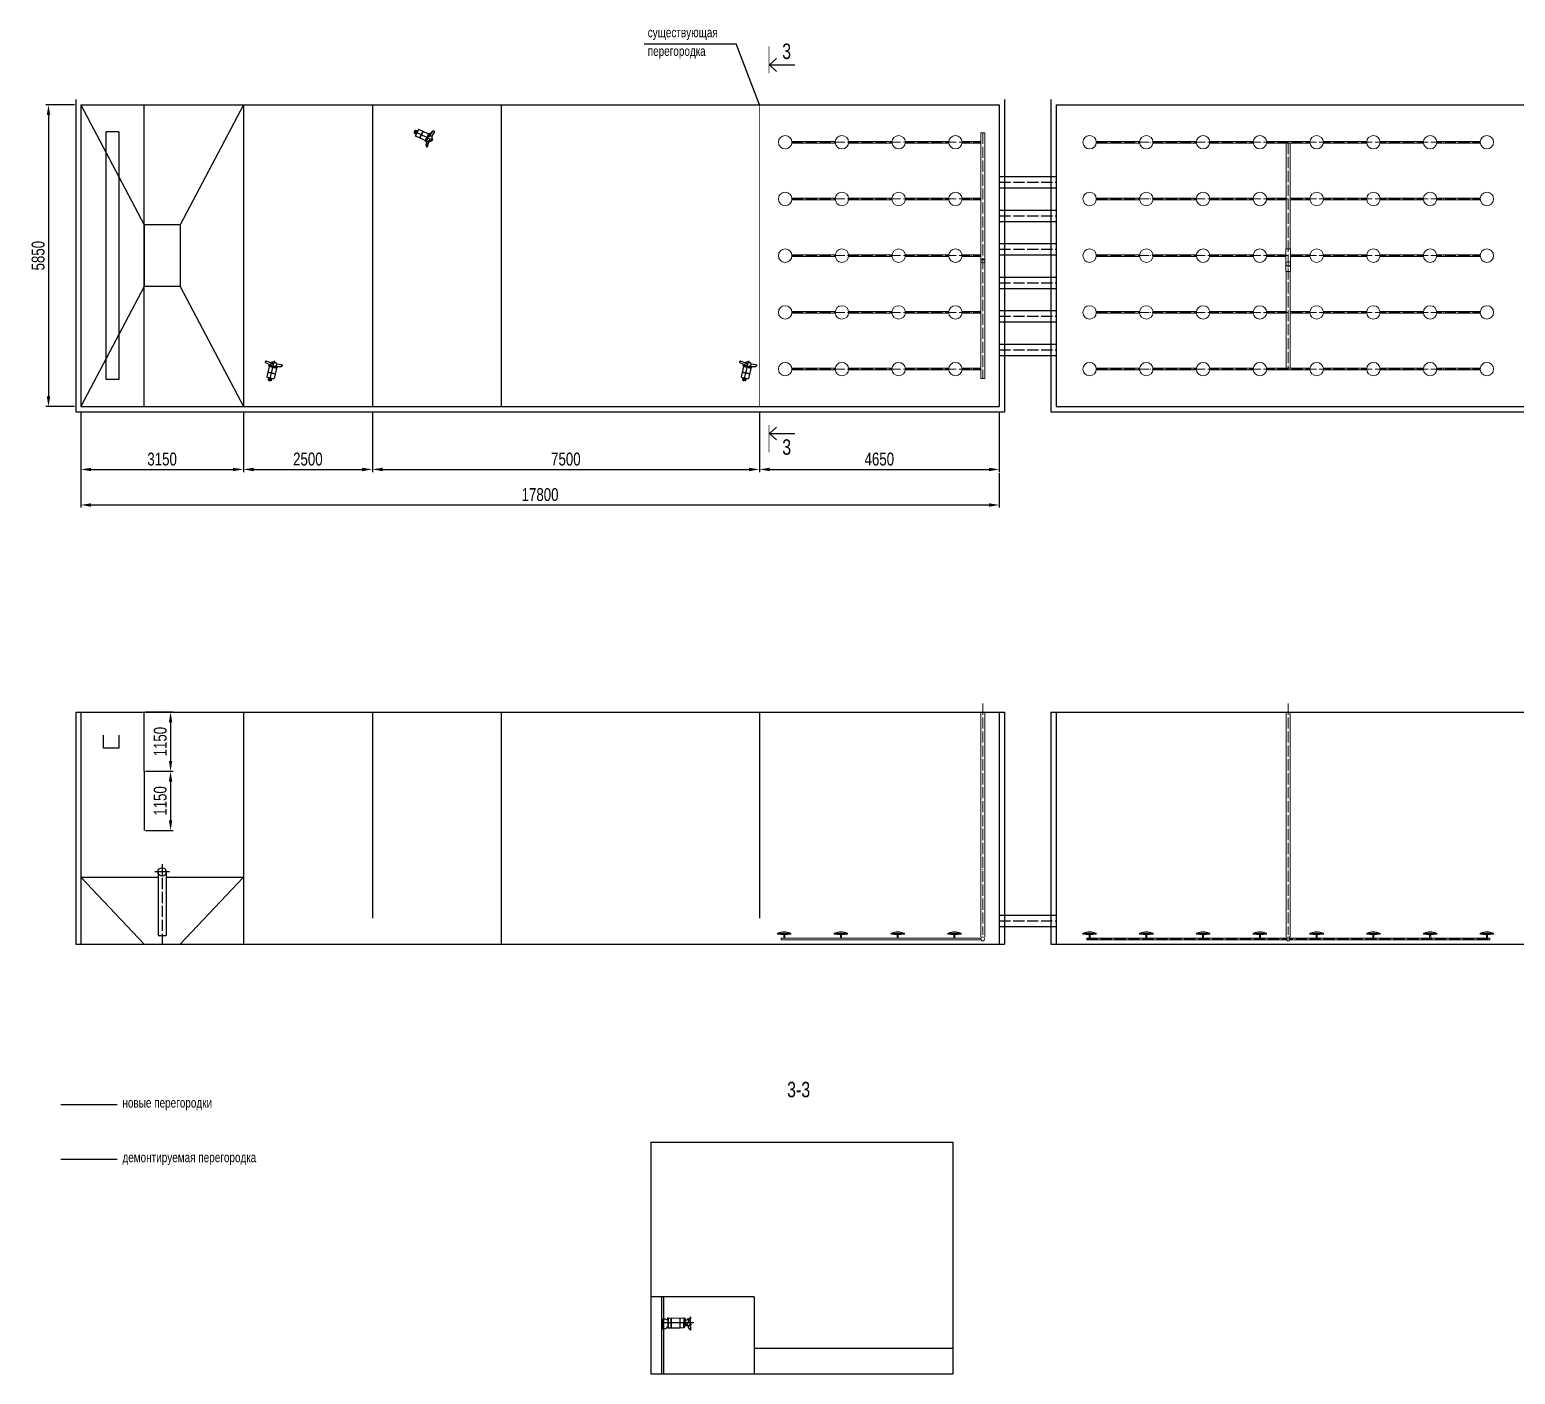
# Model space of a CAD drawing. Extents: x 151310 to 250336, y -70311 to -4848.
# Drawn here: x 151310 to 180101, y -70311 to -44239 of the extents above; entities that cross this region are included whole.
import ezdxf

# ---------------------------------------------------------------- set-up
doc = ezdxf.new("R2010")
doc.units = 0
doc.header["$LTSCALE"] = 300
doc.header["$MEASUREMENT"] = 0
doc.linetypes.add('ACAD_ISO04W100', pattern=[30, 24, -3, 0, -3])
for name, color, linetype in [('1', 7, 'CONTINUOUS'), ('Pipes', 1, 'CONTINUOUS'), ('POMPA', 92, 'CONTINUOUS'), ('Трубы', 1, 'CONTINUOUS')]:
    doc.layers.add(name, color=color, linetype=linetype)
doc.layers.add('А-Размеры', color=4, linetype='CONTINUOUS', lineweight=20)
doc.layers.add('воздух', color=140, linetype='CONTINUOUS', lineweight=15)
doc.styles.add('MONARCH', font='monarch', dxfattribs={"width": 0.77})
doc.styles.add('MONARCH0', font='monarch0.shx', dxfattribs={"width": 0.77})
doc.dimstyles.get("Standard").update_dxf_attribs({"dimtxt": 3, "dimasz": 3, "dimexe": 2.5, "dimexo": 2.5, "dimgap": 1.5, "dimtad": 0, "dimtih": 1, "dimtoh": 1, "dimdec": 0, "dimzin": 0, "dimdsep": 46, "dimtxsty": 'MONARCH0', "dimcen": -3, "dimdle": 1.25, "dimadec": 0, "dimazin": 0, "dimtfac": 0.75, "dimtdec": 0, "dimtofl": 0, "dimtmove": 2, "dimatfit": 3, "dimfxl": 1, "dimtvp": 1.5, "dimtolj": 1, "dimtzin": 0, "dimarcsym": 0})

# ---------------------------------------------------------------- blocks, each defined once
blk = doc.blocks.new('*D157')
at = {"layer": 'А-Размеры', "lineweight": -2, "ltscale": 0.4, "transparency": 16777216}
for p, q in [((152301, -51671), (152301, -52816)), ((155451, -51671), (155451, -52816))]:
    blk.add_line(p, q, dxfattribs=at)
at = {"layer": 'А-Размеры', "color": 0, "lineweight": -2, "ltscale": 0.4, "transparency": 16777216}
blk.add_line((152501, -52766), (155251, -52766), dxfattribs=at)
at = {"layer": 'А-Размеры', "color": 0, "ltscale": 0.4, "transparency": 16777216}
for points in [[(152501, -52733), (152501, -52800), (152301, -52766)], [(155251, -52733), (155251, -52800), (155451, -52766)]]:
    blk.add_solid(points, dxfattribs=at)
at = {"layer": 'А-Размеры', "ltscale": 0.4, "transparency": 16777216, "insert": (153876, -52566), "char_height": 250, "attachment_point": 5, "style": 'MONARCH0'}
blk.add_mtext('\\A1;3150', dxfattribs=at)
blk = doc.blocks.new('*D158')
at = {"layer": 'А-Размеры', "lineweight": -2, "ltscale": 0.4, "transparency": 16777216}
for p, q in [((155451, -51671), (155451, -52816)), ((157951, -51671), (157951, -52816))]:
    blk.add_line(p, q, dxfattribs=at)
at = {"layer": 'А-Размеры', "color": 0, "lineweight": -2, "ltscale": 0.4, "transparency": 16777216}
blk.add_line((155651, -52766), (157751, -52766), dxfattribs=at)
at = {"layer": 'А-Размеры', "color": 0, "ltscale": 0.4, "transparency": 16777216}
for points in [[(155651, -52733), (155651, -52800), (155451, -52766)], [(157751, -52733), (157751, -52800), (157951, -52766)]]:
    blk.add_solid(points, dxfattribs=at)
at = {"layer": 'А-Размеры', "ltscale": 0.4, "transparency": 16777216, "insert": (156701, -52566), "char_height": 250, "attachment_point": 5, "style": 'MONARCH0'}
blk.add_mtext('\\A1;2500', dxfattribs=at)
blk = doc.blocks.new('*D159')
at = {"layer": 'А-Размеры', "lineweight": -2, "ltscale": 0.4, "transparency": 16777216}
for p, q in [((157951, -51671), (157951, -52816)), ((165451, -51671), (165451, -52816))]:
    blk.add_line(p, q, dxfattribs=at)
at = {"layer": 'А-Размеры', "color": 0, "lineweight": -2, "ltscale": 0.4, "transparency": 16777216}
blk.add_line((158151, -52766), (165251, -52766), dxfattribs=at)
at = {"layer": 'А-Размеры', "color": 0, "ltscale": 0.4, "transparency": 16777216}
for points in [[(158151, -52733), (158151, -52800), (157951, -52766)], [(165251, -52733), (165251, -52800), (165451, -52766)]]:
    blk.add_solid(points, dxfattribs=at)
at = {"layer": 'А-Размеры', "ltscale": 0.4, "transparency": 16777216, "insert": (161701, -52566), "char_height": 250, "attachment_point": 5, "style": 'MONARCH0'}
blk.add_mtext('\\A1;7500', dxfattribs=at)
blk = doc.blocks.new('*D160')
at = {"layer": 'А-Размеры', "lineweight": -2, "ltscale": 0.4, "transparency": 16777216}
for p, q in [((165451, -51671), (165451, -52816)), ((170101, -51671), (170101, -52816))]:
    blk.add_line(p, q, dxfattribs=at)
at = {"layer": 'А-Размеры', "color": 0, "lineweight": -2, "ltscale": 0.4, "transparency": 16777216}
blk.add_line((165651, -52766), (169901, -52766), dxfattribs=at)
at = {"layer": 'А-Размеры', "color": 0, "ltscale": 0.4, "transparency": 16777216}
for points in [[(165651, -52733), (165651, -52800), (165451, -52766)], [(169901, -52733), (169901, -52800), (170101, -52766)]]:
    blk.add_solid(points, dxfattribs=at)
at = {"layer": 'А-Размеры', "ltscale": 0.4, "transparency": 16777216, "insert": (167776, -52566), "char_height": 250, "attachment_point": 5, "style": 'MONARCH0'}
blk.add_mtext('\\A1;4650', dxfattribs=at)
blk = doc.blocks.new('_мешалка')
at = {"layer": '1', "color": 124}
for p, q in [((10, 107), (-200, -1028)), ((101, -19), (-101, 19)), ((-639, -804), (-637, -789)), ((-367, -735), (-569, -728)), ((-367, -745), (-568, -738)), ((-146, -736), (-382, -692)), ((-365, -674), (81, -756)), ((-351, -651), (-355, -653)), ((-351, -651), (79, -730)), ((77, -730), (-351, -651)), ((82, -700), (-345, -621)), ((-336, -623), (-232, -60)), ((133, -391), (-279, -315)), ((137, -371), (-276, -295)), ((-214, -49), (-25, -84)), ((-146, -736), (91, -780)), ((-142, -715), (81, -756)), ((-92, -34), (-99, -70)), ((-68, -763), (-72, -772)), ((-72, -772), (248, -889)), ((-68, -763), (252, -879)), ((-28, -83), (168, -119)), ((55, -61), (48, -97)), ((76, -699), (180, -136)), ((76, -729), (80, -733)), ((84, -703), (79, -730)), ((84, -703), (79, -730)), ((84, -703), (82, -700)), ((-609, -835), (-620, -842)), ((-594, -832), (-210, -867)), ((-280, -938), (-94, -972)), ((-210, -867), (-209, -859)), ((-173, -986), (-210, -979)), ((238, -986), (-1, -915)), ((252, -994), (260, -1005)), ((291, -976), (294, -961))]:
    blk.add_line(p, q, dxfattribs=at)
at = {"layer": '1', "color": 124, "linetype": 'Continuous'}
for p, q in [((-353, -648), (-348, -623)), ((-353, -648), (-348, -623)), ((-351, -651), (-353, -648)), ((-351, -651), (-353, -648)), ((-345, -621), (-348, -623)), ((-99, -70), (-99, -70))]:
    blk.add_line(p, q, dxfattribs=at)
at = {"layer": '1', "color": 124}
blk.add_lwpolyline([(-74, 64), (-92, -34, 0.414214), (-72, -63), (26, -81, 0.414214), (55, -61), (73, 37, 0.414214), (53, 66), (-45, 84, 0.414214)], format="xyb", close=True, dxfattribs=at)
for centre, radius, start, end in [((-600, -811), 40, 169.5398, 229.24865), ((-563, -803), 75, 94.5398, 169.5398), ((-562, -813), 75, 94.5398, 194.54066), ((-347, -688), 35.7, 103.15617, 187.82912), ((43, -718), 411, 176.76937, 183.69061), ((43, -718), 411, 173.7885, 176.76937), ((-108, -554), 322, 216.37399, 251.63975), ((-316, -652), 411, 337.2951, 342.31023), ((-316, -652), 411, 342.31023, 345.2911), ((60, -763), 35.5, 331.18759, 55.9107), ((-623, -838), 5, 229.24865, 300.36701), ((-596, -857), 25, 83.51362, 120.36701), ((-144, -774), 215, 201.96835, 252.22107), ((-166, -757), 229, 268.29395, 315.96858), ((232, -1010), 25, 38.71259, 75.56598), ((216, -956), 75, 324.53894, 64.5398), ((220, -947), 75, 349.5398, 64.5398), ((264, -1002), 5, 218.71259, 289.83095), ((252, -969), 40, 289.83095, 349.5398)]:
    blk.add_arc(centre, radius, start, end, dxfattribs=at)
at = {"layer": '1', "color": 124, "linetype": 'Continuous'}
for centre, start, end in [((-218, -63), 77.10173, 167.03972), ((165, -134), 352.03988, 79.5398)]:
    blk.add_arc(centre, 15, start, end, dxfattribs=at)
at = {"layer": '1', "color": 124}
blk.add_open_spline([(-72, -772), (-61, -782), (-38, -799), (-9, -815), (5, -845), (9, -874), (6, -899), (1, -911), (-1, -916)], degree=3, knots=[0, 0, 0, 0, 18.339493, 33.175611, 44.600606, 57.620778, 67.720748, 74.27857, 74.27857, 74.27857, 74.27857], dxfattribs=at)
blk = doc.blocks.new('*D171')
at = {"layer": 'А-Размеры', "lineweight": -2, "ltscale": 0.4, "transparency": 16777216}
for p, q in [((152301, -52791), (152301, -53505)), ((170101, -52841), (170101, -53505))]:
    blk.add_line(p, q, dxfattribs=at)
at = {"layer": 'А-Размеры', "color": 0, "lineweight": -2, "ltscale": 0.4, "transparency": 16777216}
blk.add_line((152501, -53455), (169901, -53455), dxfattribs=at)
at = {"layer": 'А-Размеры', "color": 0, "ltscale": 0.4, "transparency": 16777216}
for points in [[(152501, -53422), (152501, -53489), (152301, -53455)], [(169901, -53422), (169901, -53489), (170101, -53455)]]:
    blk.add_solid(points, dxfattribs=at)
at = {"layer": 'А-Размеры', "ltscale": 0.4, "transparency": 16777216, "insert": (161201, -53255), "char_height": 250, "attachment_point": 5, "style": 'MONARCH0'}
blk.add_mtext('\\A1;17800', dxfattribs=at)
blk = doc.blocks.new('*D172')
at = {"layer": 'А-Размеры', "lineweight": -2, "ltscale": 0.4, "transparency": 16777216}
for p, q in [((152176, -45696), (151624, -45696)), ((152176, -51546), (151624, -51546))]:
    blk.add_line(p, q, dxfattribs=at)
at = {"layer": 'А-Размеры', "color": 0, "lineweight": -2, "ltscale": 0.4, "transparency": 16777216}
blk.add_line((151674, -45896), (151674, -51346), dxfattribs=at)
at = {"layer": 'А-Размеры', "color": 0, "ltscale": 0.4, "transparency": 16777216}
for points in [[(151641, -45896), (151708, -45896), (151674, -45696)], [(151641, -51346), (151708, -51346), (151674, -51546)]]:
    blk.add_solid(points, dxfattribs=at)
at = {"layer": 'А-Размеры', "ltscale": 0.4, "transparency": 16777216, "insert": (151474, -48621), "char_height": 250, "attachment_point": 5, "rotation": 90, "style": 'MONARCH0'}
blk.add_mtext('\\A1;5850', dxfattribs=at)
blk = doc.blocks.new('*D174')
at = {"layer": 'А-Размеры', "lineweight": -2, "ltscale": 0.4, "transparency": 16777216}
for p, q in [((153551, -57469), (154090, -57469)), ((153551, -58619), (154090, -58619))]:
    blk.add_line(p, q, dxfattribs=at)
at = {"layer": 'А-Размеры', "color": 0, "lineweight": -2, "ltscale": 0.4, "transparency": 16777216}
blk.add_line((154040, -57669), (154040, -58419), dxfattribs=at)
at = {"layer": 'А-Размеры', "color": 0, "ltscale": 0.4, "transparency": 16777216}
for points in [[(154007, -57669), (154073, -57669), (154040, -57469)], [(154007, -58419), (154073, -58419), (154040, -58619)]]:
    blk.add_solid(points, dxfattribs=at)
at = {"layer": 'А-Размеры', "ltscale": 0.4, "transparency": 16777216, "insert": (153840, -58044), "char_height": 250, "attachment_point": 5, "rotation": 90, "style": 'MONARCH0'}
blk.add_mtext('\\A1;1150', dxfattribs=at)
blk = doc.blocks.new('*D175')
at = {"layer": 'А-Размеры', "lineweight": -2, "ltscale": 0.4, "transparency": 16777216}
for p, q in [((153551, -58619), (154090, -58619)), ((153551, -59769), (154090, -59769))]:
    blk.add_line(p, q, dxfattribs=at)
at = {"layer": 'А-Размеры', "color": 0, "lineweight": -2, "ltscale": 0.4, "transparency": 16777216}
blk.add_line((154040, -58819), (154040, -59569), dxfattribs=at)
at = {"layer": 'А-Размеры', "color": 0, "ltscale": 0.4, "transparency": 16777216}
for points in [[(154007, -58819), (154073, -58819), (154040, -58619)], [(154007, -59569), (154073, -59569), (154040, -59769)]]:
    blk.add_solid(points, dxfattribs=at)
at = {"layer": 'А-Размеры', "ltscale": 0.4, "transparency": 16777216, "insert": (153840, -59194), "char_height": 250, "attachment_point": 5, "rotation": 90, "style": 'MONARCH0'}
blk.add_mtext('\\A1;1150', dxfattribs=at)

msp = doc.modelspace()

# ---------------------------------------------------------------- linework, layer by layer
at = {"layer": '1', "ltscale": 0.4}
for p, q in [((163220.5, -44511.2), (164999.1, -44511.2)), ((165451.5, -45695.7), (164999.1, -44511.2)), ((165644.7, -44923.7), (165780.7, -44799.9)), ((165639.4, -44923.7), (166135.5, -44923.7)), ((165644.7, -44923.7), (165780.7, -45047.4)), ((152201.5, -45595.7), (152201.5, -51645.7)), ((152301.5, -45695.7), (170101.5, -45695.7)), ((152301.5, -45695.7), (152301.5, -51545.7)), ((152301.5, -45695.7), (153526.5, -48020.7)), ((155451.5, -45695.7), (154226.5, -48020.7)), ((155451.5, -45695.7), (155451.5, -51545.7)), ((170101.5, -45695.7), (170101.5, -51545.7)), ((170201.5, -45595.7), (170201.5, -51645.7)), ((171101.5, -45595.7), (171101.5, -51645.7)), ((171201.5, -45695.7), (171201.5, -51545.7)), ((171201.5, -45695.7), (189001.5, -45695.7)), ((154226.5, -48020.7), (153526.5, -48020.7)), ((153526.5, -48020.7), (153526.5, -49220.7)), ((154226.5, -48020.7), (154226.5, -49220.7)), ((153526.5, -49220.7), (152301.5, -51545.7)), ((154226.5, -49220.7), (153526.5, -49220.7)), ((154226.5, -49220.7), (155451.5, -51545.7)), ((152201.5, -51645.7), (170201.5, -51645.7)), ((152301.5, -51545.7), (170101.5, -51545.7)), ((171101.5, -51645.7), (189101.5, -51645.7)), ((171201.5, -51545.7), (189001.5, -51545.7)), ((165639.4, -52069.4), (166135.5, -52069.4)), ((165644.7, -52069.4), (165780.7, -51945.6)), ((165644.7, -52069.4), (165780.7, -52193.1)), ((152201.5, -57469.4), (170201.5, -57469.4)), ((152201.5, -57469.4), (152201.5, -61969.4)), ((152301.5, -57469.4), (152301.5, -61969.4)), ((153526.5, -58619.4), (153526.5, -57469.4)), ((155451.5, -57469.4), (155451.5, -61969.4)), ((165451.5, -57469.4), (165451.5, -61469.4)), ((170101.5, -57469.4), (170101.5, -61969.4)), ((170201.5, -57469.4), (170201.5, -61969.4)), ((171101.5, -57469.4), (189101.5, -57469.4)), ((171101.5, -57469.4), (171101.5, -61969.4)), ((171201.5, -57469.4), (171201.5, -61969.4)), ((152301.5, -60669.4), (153796.5, -60669.4)), ((152301.5, -60669.4), (153526.5, -61969.4)), ((153956.5, -60669.4), (155451.5, -60669.4)), ((154226.5, -61969.4), (155451.5, -60669.4)), ((152201.5, -61969.4), (170201.5, -61969.4)), ((171101.5, -61969.4), (189101.5, -61969.4)), ((163350.1, -65811.3), (163350.1, -70311.3)), ((163350.1, -65811.3), (169200.1, -65811.3)), ((169200.1, -65811.3), (169200.1, -70311.3)), ((169200.1, -69811.3), (165350.1, -69811.3)), ((169200.1, -70311.3), (163350.1, -70311.3))]:
    msp.add_line(p, q, dxfattribs=at)
at = {"layer": '1', "color": 3, "ltscale": 0.4}
for p, q in [((153526.5, -51545.7), (153526.5, -45695.7)), ((157951.5, -45695.7), (157951.5, -51545.7)), ((152789, -51022.5), (152789, -46218.9)), ((153039, -46218.9), (152789, -46218.9)), ((153039, -46218.9), (153039, -51022.5)), ((153039, -51022.5), (152789, -51022.5)), ((157951.5, -57469.4), (157951.5, -61469.4)), ((152739, -58169.4), (152739, -57919.4)), ((153039, -57919.4), (153039, -58169.4)), ((153039, -58169.4), (152739, -58169.4)), ((153526.5, -58619.4), (153526.5, -59769.4)), ((151916.2, -65077.5), (153007, -65077.5)), ((165350.1, -68811.3), (163350.1, -68811.3)), ((165350.1, -68811.3), (165350.1, -70311.3))]:
    msp.add_line(p, q, dxfattribs=at)
at = {"layer": '1', "color": 6, "ltscale": 0.4}
for p, q in [((160451.5, -51545.7), (160451.5, -45695.7)), ((160451.5, -61969.4), (160451.5, -57469.4)), ((151916.2, -66136.8), (153007, -66136.8))]:
    msp.add_line(p, q, dxfattribs=at)
at = {"layer": '1', "ltscale": 0.4, "const_width": 10}
for points in [[(165639.4, -45087.4), (165639.4, -44558.6)], [(165451.5, -45695.7), (165451.5, -51545.7)], [(165639.4, -51905.6), (165639.4, -52434.5)]]:
    msp.add_lwpolyline(points, dxfattribs=at)
at = {"layer": 'Pipes', "ltscale": 0.4}
for p, q in [((170104.3, -47085.7), (171204.3, -47085.7)), ((170104.3, -47305.7), (171204.3, -47305.7)), ((170104.3, -47735.7), (171204.3, -47735.7)), ((170104.3, -47955.7), (171204.3, -47955.7)), ((170104.3, -48385.7), (171204.3, -48385.7)), ((170104.3, -48605.7), (171204.3, -48605.7)), ((170104.3, -49035.7), (171204.3, -49035.7)), ((170104.3, -49255.7), (171204.3, -49255.7)), ((170104.3, -49685.7), (171204.3, -49685.7)), ((170104.3, -49905.7), (171204.3, -49905.7)), ((170104.3, -50335.7), (171204.3, -50335.7)), ((170104.3, -50555.7), (171204.3, -50555.7)), ((154020.8, -60569.4), (153732.2, -60569.4)), ((153796.5, -60569.4), (153796.5, -61806)), ((153956.5, -60569.4), (153956.5, -61806)), ((170101.5, -61409.4), (171201.5, -61409.4)), ((153796.5, -61806), (153956.5, -61806)), ((170101.5, -61629.4), (171201.5, -61629.4))]:
    msp.add_line(p, q, dxfattribs=at)
msp.add_circle((153876.5, -60569.4), 80, dxfattribs=at)
at = {"layer": 'POMPA'}
for p, q in [((163560.2, -70311.3), (163560.2, -68811.3)), ((163597, -70311.3), (163597, -68811.3)), ((163578.5, -69254.3), (163578.5, -69418.2)), ((164178.1, -69311.3), (163599.7, -69311.9)), ((163675.5, -69262.7), (163603.8, -69236.6)), ((163681.2, -69219.4), (163675.5, -69219.4)), ((163675.5, -69262.7), (163675.5, -69219.4)), ((163675.5, -69219.4), (163675.5, -69407.8)), ((163681.2, -69219.4), (163681.2, -69407.8)), ((163736, -69222.3), (163736.9, -69405.3)), ((163742, -69222.3), (163742.8, -69404.5)), ((163910.8, -69220.1), (163911.8, -69407.2)), ((163986.2, -69220.9), (163986.7, -69311.9)), ((163987, -69388.4), (163986.7, -69311.9)), ((163987.2, -69220.9), (163987.6, -69311.9)), ((163988, -69391.5), (163987.6, -69311.9)), ((163991, -69221), (163990.5, -69221)), ((163999, -69224.2), (164014, -69239.1)), ((163999.8, -69399.4), (164014.7, -69384.4)), ((164015.5, -69242.8), (164015.9, -69311.7)), ((164018.6, -69297.6), (164015.8, -69297.6)), ((164016.2, -69380.7), (164015.9, -69311.7)), ((164018.8, -69325.9), (164015.9, -69325.9)), ((164018.7, -69311.7), (164018.5, -69280.6)), ((164018.7, -69311.7), (164018.8, -69342.8)), ((164046.1, -69259.4), (164047.9, -69258.8)), ((164046.5, -69347.3), (164049, -69348.1)), ((164047.9, -69258.8), (164049.7, -69258.1)), ((164049.7, -69258.1), (164052.2, -69256.7)), ((164052.2, -69256.7), (164054.9, -69255.9)), ((164063.5, -69368), (164080.7, -69407.6)), ((164074.5, -69233.9), (164078.1, -69234.1)), ((164086.7, -69281.7), (164093.8, -69274.8)), ((164090, -69240.8), (164094.5, -69246.8)), ((164092.9, -69356.8), (164101.4, -69344.6)), ((164101.4, -69344.6), (164103.5, -69344.1)), ((164103.7, -69266.4), (164104.9, -69269.6)), ((164104.9, -69269.6), (164106, -69272.8)), ((164107, -69376.1), (164119.1, -69405.8)), ((164109.4, -69376), (164121.8, -69406.1)), ((164110.4, -69227.8), (164115.7, -69202.7)), ((164110.8, -69278.7), (164111.2, -69343.9)), ((164113.4, -69227.4), (164118.7, -69202.1)), ((164113.8, -69257.7), (164120.1, -69227.4)), ((164114.1, -69339.2), (164117.8, -69347.1)), ((164115.7, -69202.7), (164116.4, -69199.6)), ((164115.8, -69336.1), (164120, -69345.1)), ((164116.4, -69199.6), (164117.8, -69196.8)), ((164117.8, -69196.8, 112.6), (164120.8, -69196.9)), ((164117.8, -69347.1), (164120.6, -69355.3)), ((164118.7, -69202.1), (164119.4, -69199.3)), ((164119, -69327.8), (164121.2, -69341.2)), ((164119.4, -69199.3), (164120.8, -69196.9)), ((164120, -69345.1), (164123.4, -69354.5)), ((164120.1, -69227.4), (164122.2, -69212.1)), ((164120.6, -69355.3, -145.6), (164123.4, -69354.7, -145.5)), ((164121.2, -69341.2), (164123.4, -69354.5)), ((163675.5, -69409.8), (163603.7, -69435.9)), ((163681.2, -69407.8), (163675.5, -69407.8)), ((163675.5, -69407.8), (163675.5, -69409.8)), ((163681.2, -69404.7), (163681.2, -69407.8)), ((163927.9, -69407.1), (163911.8, -69407.2)), ((163927.9, -69407.1), (163987.1, -69406.8)), ((163987.1, -69406.8), (163987, -69387.8)), ((163991.8, -69402.8), (163991.4, -69402.8)), ((164102.2, -69444.8), (164107.9, -69449.4)), ((164111.4, -69450.3, 66.8), (164114.6, -69449.8, 68.3)), ((164121.7, -69441.1), (164123.1, -69429.4))]:
    msp.add_line(p, q, dxfattribs=at)
at = {"layer": 'POMPA', "ltscale": 0.4}
for p, q in [((163681.2, -69219.4), (163991, -69221)), ((163681.2, -69407.8), (163911.8, -69407.2)), ((163991.4, -69402.8), (163987.1, -69402.8))]:
    msp.add_line(p, q, dxfattribs=at)
at = {"layer": 'POMPA'}
for centre in [(163600, -69253.4), (163600, -69419.1), (163658.7, -69402.1)]:
    msp.add_circle(centre, 4.24, dxfattribs=at)
for centre, radius, start, end in [((163597.3, -69254.3), 18.8, 70, 180), ((163991, -69232.3), 11.3, 45.27782, 90.27782), ((164010.3, -69242.8), 5.19, 0.27782, 45.27783), ((164011, -69380.7), 5.19, 315.2778, 0.27782), ((164023.2, -69280.6), 4.71, 143.40792, 180.27782), ((164023.5, -69342.8), 4.71, 180.27782, 217.14772), ((164064.8, -69311.5), 56.5, 117.02164, 143.40792), ((164064.8, -69311.5), 56.5, 217.14772, 243.53399), ((164064.8, -69311.5), 56.5, 108.5446, 117.02098), ((164064.8, -69311.5), 56.5, 243.53466, 268.84), ((164136.8, -69311.8), 104.7, 149.04247, 149.97804), ((163870.3, -69227), 213.4, 325.68074, 336.04762), ((164019.4, -69306.4), 49.1, 303.57338, 333.43489), ((164064.8, -69311.5), 56.5, 108.39531, 108.5446), ((164136.8, -69311.8), 104.7, 139.10419, 149.04247), ((164022.5, -69307.4), 48.6, 303.16433, 333.57261), ((164102.6, -69285.8), 59.8, 123.47323, 152.47628), ((164064.8, -69311.5), 56.5, 63.14539, 100.10201), ((164076.8, -69258), 24.3, 95.41266, 142.28764), ((163819.7, -69193.7), 278.3, 331.06612, 341.62387), ((164064.8, -69311.5), 56.5, 268.84, 270.27782), ((164064.8, -69311.5), 56.5, 270.27782, 287.21827), ((164248.3, -69395.1), 200.3, 144.93341, 155.98083), ((163820.7, -69193.4), 280.3, 331.05533, 341.61816), ((164077.1, -69250), 15.9, 90.46226, 117.62442), ((164077.1, -69250), 15.9, 35.54779, 90.46226), ((164072.2, -69341.5), 25.8, 290.63402, 323.59542), ((163131.5, -68972.6), 1001.1, 342.03549, 344.10098), ((163788, -69101), 349.1, 328.819, 338.78167), ((164100.2, -69283.2), 10.6, 73.60767, 127.38451), ((163994.3, -69146.5), 141.7, 314.89743, 325.01478), ((164219, -69340.1), 117.7, 182.19461, 197.82017), ((164442.6, -69301.2), 340.6, 174.1494, 175.26615), ((164064.8, -69311.5), 56.5, 43.22163, 47.00452), ((164240.1, -69335.3), 136.9, 183.68281, 186.88515), ((164121.5, -69276.6), 20.5, 112.21821, 150.21528), ((164240.1, -69335.3), 136.9, 186.88515, 197.30058), ((164064.8, -69311.5), 56.5, 314.3094, 330.79136), ((164064.8, -69311.5), 56.5, 343.08727, 43.22163), ((164064.8, -69311.5), 56.5, 330.79136, 343.08727), ((164086.5, -69207.6), 36, 352.7149, 17.26902), ((163597.3, -69418.2), 18.8, 180, 290.00011), ((163991.8, -69391.5), 11.3, 270.27782, 315.27782), ((164239.5, -69340.9), 172.2, 202.78768, 217.13473), ((164111.1, -69443.9), 6.32, 240.38921, 341.78397), ((164111.7, -69440.3), 9.98, 288.30834, 355.68464), ((164031.2, -69419.7), 89.8, 343.00767, 1.87358), ((164089.5, -69416.6), 31.4, 359.7009, 19.96711), ((164071.3, -69420.6), 52.5, 350.37968, 16.06688)]:
    msp.add_arc(centre, radius, start, end, dxfattribs=at)
at = {"layer": 'воздух', "ltscale": 0.4}
for p, q in [((169744.5, -51003.6), (169744.5, -46237.8)), ((169744.5, -46237.8), (169820.5, -46237.8)), ((169820.5, -51003.6), (169820.5, -46237.8)), ((166080.5, -46404.7), (166922.5, -46404.7)), ((166080.5, -46436.7), (166922.5, -46436.7)), ((167180.5, -46404.7), (168022.5, -46404.7)), ((167180.5, -46436.7), (168022.5, -46436.7)), ((168280.5, -46404.7), (169122.5, -46404.7)), ((168280.5, -46436.7), (169122.5, -46436.7)), ((169380.5, -46404.7), (169744.5, -46404.7)), ((169380.5, -46436.7), (169744.5, -46436.7)), ((171980.5, -46404.7), (172822.5, -46404.7)), ((171980.5, -46436.7), (172822.5, -46436.7)), ((173080.5, -46404.7), (173922.5, -46404.7)), ((173080.5, -46436.7), (173922.5, -46436.7)), ((174180.5, -46404.7), (175022.5, -46404.7)), ((174180.5, -46436.7), (175022.5, -46436.7)), ((175280.5, -46404.7), (176122.5, -46404.7)), ((175280.5, -46436.7), (176122.5, -46436.7)), ((175663.5, -48486.4), (175663.5, -46436.7)), ((175739.5, -48486.4), (175739.5, -46436.7)), ((176380.5, -46404.7), (177222.5, -46404.7)), ((176380.5, -46436.7), (177222.5, -46436.7)), ((177480.5, -46404.7), (178322.5, -46404.7)), ((177480.5, -46436.7), (178322.5, -46436.7)), ((178580.5, -46404.7), (179422.5, -46404.7)), ((178580.5, -46436.7), (179422.5, -46436.7)), ((166080.5, -47504.7), (166922.5, -47504.7)), ((167180.5, -47504.7), (168022.5, -47504.7)), ((168280.5, -47504.7), (169122.5, -47504.7)), ((169380.5, -47504.7), (169744.5, -47504.7)), ((171980.5, -47504.7), (172822.5, -47504.7)), ((173080.5, -47504.7), (173922.5, -47504.7)), ((174180.5, -47504.7), (175022.5, -47504.7)), ((175280.5, -47504.7), (175663.5, -47504.7)), ((175739.5, -47504.7), (176122.5, -47504.7)), ((176380.5, -47504.7), (177222.5, -47504.7)), ((177480.5, -47504.7), (178322.5, -47504.7)), ((178580.5, -47504.7), (179422.5, -47504.7)), ((166080.5, -47536.7), (166922.5, -47536.7)), ((167180.5, -47536.7), (168022.5, -47536.7)), ((168280.5, -47536.7), (169122.5, -47536.7)), ((169380.5, -47536.7), (169744.5, -47536.7)), ((171980.5, -47536.7), (172822.5, -47536.7)), ((173080.5, -47536.7), (173922.5, -47536.7)), ((174180.5, -47536.7), (175022.5, -47536.7)), ((175280.5, -47536.7), (175663.5, -47536.7)), ((175739.5, -47536.7), (176122.5, -47536.7)), ((176380.5, -47536.7), (177222.5, -47536.7)), ((177480.5, -47536.7), (178322.5, -47536.7)), ((178580.5, -47536.7), (179422.5, -47536.7)), ((166080.5, -48604.7), (166922.5, -48604.7)), ((166080.5, -48636.7), (166922.5, -48636.7)), ((167180.5, -48604.7), (168022.5, -48604.7)), ((167180.5, -48636.7), (168022.5, -48636.7)), ((168280.5, -48604.7), (169122.5, -48604.7)), ((168280.5, -48636.7), (169122.5, -48636.7)), ((169380.5, -48604.7), (169744.5, -48604.7)), ((169380.5, -48636.7), (169744.5, -48636.7)), ((171980.5, -48604.7), (172822.5, -48604.7)), ((171980.5, -48636.7), (172822.5, -48636.7)), ((173080.5, -48604.7), (173922.5, -48604.7)), ((173080.5, -48636.7), (173922.5, -48636.7)), ((174180.5, -48604.7), (175022.5, -48604.7)), ((174180.5, -48636.7), (175022.5, -48636.7)), ((175280.5, -48604.7), (175656.5, -48604.7)), ((175280.5, -48636.7), (175656.5, -48636.7)), ((175656.5, -48486.4), (175656.5, -48925.5)), ((175656.5, -48486.4), (175746.5, -48486.4)), ((175746.5, -48486.4), (175746.5, -48925.5)), ((175746.5, -48604.7), (176122.5, -48604.7)), ((175746.5, -48636.7), (176122.5, -48636.7)), ((176380.5, -48604.7), (177222.5, -48604.7)), ((176380.5, -48636.7), (177222.5, -48636.7)), ((177480.5, -48604.7), (178322.5, -48604.7)), ((177480.5, -48636.7), (178322.5, -48636.7)), ((178580.5, -48604.7), (179422.5, -48604.7)), ((178580.5, -48636.7), (179422.5, -48636.7)), ((175656.5, -48925.5), (175746.5, -48925.5)), ((175663.5, -48925.5), (175663.5, -50804.7)), ((175739.5, -48925.5), (175739.5, -50804.7)), ((166080.5, -49704.7), (166922.5, -49704.7)), ((166080.5, -49736.7), (166922.5, -49736.7)), ((167180.5, -49704.7), (168022.5, -49704.7)), ((167180.5, -49736.7), (168022.5, -49736.7)), ((168280.5, -49704.7), (169122.5, -49704.7)), ((168280.5, -49736.7), (169122.5, -49736.7)), ((169380.5, -49704.7), (169744.5, -49704.7)), ((169380.5, -49736.7), (169744.5, -49736.7)), ((171980.5, -49704.7), (172822.5, -49704.7)), ((171980.5, -49736.7), (172822.5, -49736.7)), ((173080.5, -49704.7), (173922.5, -49704.7)), ((173080.5, -49736.7), (173922.5, -49736.7)), ((174180.5, -49704.7), (175022.5, -49704.7)), ((174180.5, -49736.7), (175022.5, -49736.7)), ((175280.5, -49704.7), (175663.5, -49704.7)), ((175280.5, -49736.7), (175663.5, -49736.7)), ((175739.5, -49704.7), (176122.5, -49704.7)), ((175739.5, -49736.7), (176122.5, -49736.7)), ((176380.5, -49704.7), (177222.5, -49704.7)), ((176380.5, -49736.7), (177222.5, -49736.7)), ((177480.5, -49704.7), (178322.5, -49704.7)), ((177480.5, -49736.7), (178322.5, -49736.7)), ((178580.5, -49704.7), (179422.5, -49704.7)), ((178580.5, -49736.7), (179422.5, -49736.7)), ((166080.5, -50804.7), (166922.5, -50804.7)), ((166080.5, -50836.7), (166922.5, -50836.7)), ((167180.5, -50804.7), (168022.5, -50804.7)), ((167180.5, -50836.7), (168022.5, -50836.7)), ((168280.5, -50804.7), (169122.5, -50804.7)), ((168280.5, -50836.7), (169122.5, -50836.7)), ((169380.5, -50804.7), (169744.5, -50804.7)), ((169380.5, -50836.7), (169744.5, -50836.7)), ((171980.5, -50804.7), (172822.5, -50804.7)), ((171980.5, -50836.7), (172822.5, -50836.7)), ((173080.5, -50804.7), (173922.5, -50804.7)), ((173080.5, -50836.7), (173922.5, -50836.7)), ((174180.5, -50804.7), (175022.5, -50804.7)), ((174180.5, -50836.7), (175022.5, -50836.7)), ((175280.5, -50804.7), (176122.5, -50804.7)), ((175280.5, -50836.7), (176122.5, -50836.7)), ((176380.5, -50804.7), (177222.5, -50804.7)), ((176380.5, -50836.7), (177222.5, -50836.7)), ((177480.5, -50804.7), (178322.5, -50804.7)), ((177480.5, -50836.7), (178322.5, -50836.7)), ((178580.5, -50804.7), (179422.5, -50804.7)), ((178580.5, -50836.7), (179422.5, -50836.7)), ((169744.5, -51003.6), (169820.5, -51003.6)), ((169744.5, -57469.4), (169744.5, -61831)), ((169820.5, -57469.4), (169820.5, -61831)), ((175663.5, -57469.4), (175663.5, -61831)), ((175739.5, -57469.4), (175739.5, -61831)), ((166062.5, -61775.1), (165802.5, -61775.1)), ((165922.5, -61788.1), (165802.5, -61775.1)), ((165876.3, -61852.2), (169744.5, -61852.2)), ((165876.3, -61852.2), (165876.3, -61884.2)), ((165876.3, -61884.2), (169748, -61884.2)), ((165922.5, -61788.1), (165922.5, -61852.2)), ((165942.5, -61788.1), (165922.5, -61788.1)), ((165932.5, -61775.1), (165932.5, -61801.1)), ((166062.5, -61775.1), (165942.5, -61788.1)), ((165942.5, -61788.1), (165942.5, -61852.2)), ((167162.5, -61775.1), (166902.5, -61775.1)), ((167022.5, -61788.1), (166902.5, -61775.1)), ((167022.5, -61788.1), (167022.5, -61852.2)), ((167042.5, -61788.1), (167022.5, -61788.1)), ((167032.5, -61775.1), (167032.5, -61801.1)), ((167162.5, -61775.1), (167042.5, -61788.1)), ((167042.5, -61788.1), (167042.5, -61852.2)), ((168262.5, -61775.1), (168002.5, -61775.1)), ((168122.5, -61788.1), (168002.5, -61775.1)), ((168122.5, -61788.1), (168122.5, -61852.2)), ((168142.5, -61788.1), (168122.5, -61788.1)), ((168132.5, -61775.1), (168132.5, -61801.1)), ((168262.5, -61775.1), (168142.5, -61788.1)), ((168142.5, -61788.1), (168142.5, -61852.2)), ((169362.5, -61775.1), (169102.5, -61775.1)), ((169222.5, -61788.1), (169102.5, -61775.1)), ((169222.5, -61788.1), (169222.5, -61852.2)), ((169242.5, -61788.1), (169222.5, -61788.1)), ((169232.5, -61775.1), (169232.5, -61801.1)), ((169362.5, -61775.1), (169242.5, -61788.1)), ((169242.5, -61788.1), (169242.5, -61852.2)), ((171981.4, -61775.1), (171721.5, -61775.1)), ((171841.5, -61788.1), (171721.5, -61775.1)), ((171795.3, -61852.2), (175663.5, -61852.2)), ((171795.3, -61852.2), (171795.3, -61884.2)), ((171795.3, -61884.2), (175667, -61884.2)), ((171841.5, -61788.1), (171841.5, -61852.2)), ((171861.5, -61788.1), (171841.5, -61788.1)), ((171851.5, -61775.1), (171851.5, -61801.1)), ((171981.4, -61775.1), (171861.5, -61788.1)), ((171861.5, -61788.1), (171861.5, -61852.2)), ((173081.4, -61775.1), (172821.5, -61775.1)), ((172941.5, -61788.1), (172821.5, -61775.1)), ((172941.5, -61788.1), (172941.5, -61852.2)), ((172961.5, -61788.1), (172941.5, -61788.1)), ((172951.5, -61775.1), (172951.5, -61801.1)), ((173081.4, -61775.1), (172961.5, -61788.1)), ((172961.5, -61788.1), (172961.5, -61852.2)), ((174181.4, -61775.1), (173921.5, -61775.1)), ((174041.5, -61788.1), (173921.5, -61775.1)), ((174041.5, -61788.1), (174041.5, -61852.2)), ((174061.5, -61788.1), (174041.5, -61788.1)), ((174051.5, -61775.1), (174051.5, -61801.1)), ((174181.4, -61775.1), (174061.5, -61788.1)), ((174061.5, -61788.1), (174061.5, -61852.2)), ((175281.4, -61775.1), (175021.5, -61775.1)), ((175141.5, -61788.1), (175021.5, -61775.1)), ((175141.5, -61788.1), (175141.5, -61852.2)), ((175161.5, -61788.1), (175141.5, -61788.1)), ((175151.5, -61775.1), (175151.5, -61801.1)), ((175281.4, -61775.1), (175161.5, -61788.1)), ((175161.5, -61788.1), (175161.5, -61852.2)), ((179607.7, -61884.2), (175736, -61884.2)), ((179607.7, -61852.2), (175739.5, -61852.2)), ((176121.5, -61775.1), (176381.4, -61775.1)), ((176121.5, -61775.1), (176241.5, -61788.1)), ((176241.5, -61788.1), (176241.5, -61852.2)), ((176241.5, -61788.1), (176261.5, -61788.1)), ((176251.5, -61775.1), (176251.5, -61801.1)), ((176261.5, -61788.1), (176381.4, -61775.1)), ((176261.5, -61788.1), (176261.5, -61852.2)), ((177221.5, -61775.1), (177481.4, -61775.1)), ((177221.5, -61775.1), (177341.5, -61788.1)), ((177341.5, -61788.1), (177341.5, -61852.2)), ((177341.5, -61788.1), (177361.5, -61788.1)), ((177351.5, -61775.1), (177351.5, -61801.1)), ((177361.5, -61788.1), (177481.4, -61775.1)), ((177361.5, -61788.1), (177361.5, -61852.2)), ((178321.5, -61775.1), (178581.4, -61775.1)), ((178321.5, -61775.1), (178441.5, -61788.1)), ((178441.5, -61788.1), (178441.5, -61852.2)), ((178441.5, -61788.1), (178461.5, -61788.1)), ((178451.5, -61775.1), (178451.5, -61801.1)), ((178461.5, -61788.1), (178581.4, -61775.1)), ((178461.5, -61788.1), (178461.5, -61852.2)), ((179421.5, -61775.1), (179681.4, -61775.1)), ((179421.5, -61775.1), (179541.5, -61788.1)), ((179541.5, -61788.1), (179541.5, -61852.2)), ((179541.5, -61788.1), (179561.5, -61788.1)), ((179551.5, -61775.1), (179551.5, -61801.1)), ((179561.5, -61788.1), (179681.4, -61775.1)), ((179561.5, -61788.1), (179561.5, -61852.2)), ((179607.7, -61852.2), (179607.7, -61884.2))]:
    msp.add_line(p, q, dxfattribs=at)
at = {"layer": 'воздух', "linetype": 'ACAD_ISO04W100', "ltscale": 0.03}
for p, q in [((169782.5, -46237.8), (169782.5, -51003.6)), ((166081.5, -46420.7), (169744.5, -46420.7)), ((171981.5, -46420.7), (179421.5, -46420.7)), ((175701.5, -46436.7), (175701.5, -50804.7)), ((166081.5, -47520.7), (169744.5, -47520.7)), ((171981.5, -47520.7), (179421.5, -47520.7)), ((166081.5, -48620.7), (169744.5, -48620.7)), ((171981.5, -48620.7), (179421.5, -48620.7)), ((166081.5, -49720.7), (169744.5, -49720.7)), ((171981.5, -49720.7), (179421.5, -49720.7)), ((166081.5, -50820.7), (169744.5, -50820.7)), ((171981.5, -50820.7), (179421.5, -50820.7)), ((169782.5, -57305.7), (169782.5, -61793)), ((175701.5, -57305.7), (175701.5, -61793)), ((171795.3, -61868.2), (179607.7, -61868.2))]:
    msp.add_line(p, q, dxfattribs=at)
at = {"layer": 'воздух', "ltscale": 0.4}
for points in [[(166062.5, -61775.1), (166062.5, -61756), (165802.5, -61756), (165802.5, -61775.1)], [(167162.5, -61775.1), (167162.5, -61756), (166902.5, -61756), (166902.5, -61775.1)], [(168262.5, -61775.1), (168262.5, -61756), (168002.5, -61756), (168002.5, -61775.1)], [(169362.5, -61775.1), (169362.5, -61756), (169102.5, -61756), (169102.5, -61775.1)], [(171981.4, -61775.1), (171981.4, -61756), (171721.5, -61756), (171721.5, -61775.1)], [(173081.4, -61775.1), (173081.4, -61756), (172821.5, -61756), (172821.5, -61775.1)], [(174181.4, -61775.1), (174181.4, -61756), (173921.5, -61756), (173921.5, -61775.1)], [(175281.4, -61775.1), (175281.4, -61756), (175021.5, -61756), (175021.5, -61775.1)], [(176121.5, -61775.1), (176121.5, -61756), (176381.4, -61756), (176381.4, -61775.1)], [(177221.5, -61775.1), (177221.5, -61756), (177481.4, -61756), (177481.4, -61775.1)], [(178321.5, -61775.1), (178321.5, -61756), (178581.4, -61756), (178581.4, -61775.1)], [(179421.5, -61775.1), (179421.5, -61756), (179681.4, -61756), (179681.4, -61775.1)]]:
    msp.add_lwpolyline(points, dxfattribs=at)
for centre, radius in [((165951.5, -46420.7), 130), ((167051.5, -46420.7), 130), ((168151.5, -46420.7), 130), ((169251.5, -46420.7), 130), ((171851.5, -46420.7), 130), ((172951.5, -46420.7), 130), ((174051.5, -46420.7), 130), ((175151.5, -46420.7), 130), ((176251.5, -46420.7), 130), ((177351.5, -46420.7), 130), ((178451.5, -46420.7), 130), ((179551.5, -46420.7), 130), ((165951.5, -47520.7), 130), ((167051.5, -47520.7), 130), ((168151.5, -47520.7), 130), ((169251.5, -47520.7), 130), ((171851.5, -47520.7), 130), ((172951.5, -47520.7), 130), ((174051.5, -47520.7), 130), ((175151.5, -47520.7), 130), ((176251.5, -47520.7), 130), ((177351.5, -47520.7), 130), ((178451.5, -47520.7), 130), ((179551.5, -47520.7), 130), ((165951.5, -48620.7), 130), ((167051.5, -48620.7), 130), ((168151.5, -48620.7), 130), ((169251.5, -48620.7), 130), ((171851.5, -48620.7), 130), ((172951.5, -48620.7), 130), ((174051.5, -48620.7), 130), ((175151.5, -48620.7), 130), ((176251.5, -48620.7), 130), ((177351.5, -48620.7), 130), ((178451.5, -48620.7), 130), ((179551.5, -48620.7), 130), ((169782.5, -48725.3), 38), ((175701.5, -48781.5), 45), ((165951.5, -49720.7), 130), ((167051.5, -49720.7), 130), ((168151.5, -49720.7), 130), ((169251.5, -49720.7), 130), ((171851.5, -49720.7), 130), ((172951.5, -49720.7), 130), ((174051.5, -49720.7), 130), ((175151.5, -49720.7), 130), ((176251.5, -49720.7), 130), ((177351.5, -49720.7), 130), ((178451.5, -49720.7), 130), ((179551.5, -49720.7), 130), ((165951.5, -50820.7), 130), ((167051.5, -50820.7), 130), ((168151.5, -50820.7), 130), ((169251.5, -50820.7), 130), ((171851.5, -50820.7), 130), ((172951.5, -50820.7), 130), ((174051.5, -50820.7), 130), ((175151.5, -50820.7), 130), ((176251.5, -50820.7), 130), ((177351.5, -50820.7), 130), ((178451.5, -50820.7), 130), ((179551.5, -50820.7), 130), ((169782.5, -61868.2), 38), ((175701.5, -61868.2), 38)]:
    msp.add_circle(centre, radius, dxfattribs=at)
for centre in [(165932.8, -62026.8), (167032.8, -62026.8), (168132.8, -62026.8), (169232.8, -62026.8), (171851.8, -62026.8), (172951.8, -62026.8), (174051.8, -62026.8), (175151.8, -62026.8), (176251.1, -62026.8), (177351.1, -62026.8), (178451.1, -62026.8), (179551.1, -62026.8)]:
    msp.add_arc(centre, 295.1, 66.59171, 113.40829, dxfattribs=at)
at = {"layer": 'Трубы', "linetype": 'ACAD_ISO04W100', "ltscale": 0.03}
for p, q in [((170104.3, -47195.7), (171204.3, -47195.7)), ((170104.3, -47845.7), (171204.3, -47845.7)), ((170104.3, -48495.7), (171204.3, -48495.7)), ((170104.3, -49145.7), (171204.3, -49145.7)), ((170104.3, -49795.7), (171204.3, -49795.7)), ((170104.3, -50445.7), (171204.3, -50445.7)), ((153876.5, -60417.3), (153876.5, -61969.4)), ((170101.5, -61519.4), (171201.5, -61519.4))]:
    msp.add_line(p, q, dxfattribs=at)

# ---------------------------------------------------------------- block references
at = {"layer": '1', "color": 1, "linetype": 'Continuous', "yscale": 0.35, "zscale": 0.35}
for p, xscale, rotation in [((158791.6, -46222), 0.35, 75.39284672535807), ((155971.2, -51020), -0.35, 156.0395113525296), ((165164.3, -51020), -0.35, 156.0395113525296)]:
    msp.add_blockref('_мешалка', p, dxfattribs=dict(at, xscale=xscale, rotation=rotation))

# ---------------------------------------------------------------- texts
at = {"layer": '1', "ltscale": 0.4, "style": 'MONARCH'}
for s, width, gutter_width, insert, char_height, attachment_point in [('существующая', 3825.627, 975, (163287.7, -44198.4), 187.2, 1), ('перегородка', 3825.627, 975, (163287.7, -44560.2), 187.2, 1), ('3', 384.341, 825, (165894.4, -44507.3), 300, 1), ('3', 384.341, 825, (165894.4, -52485.8), 300, 7), ('3-3', 384.341, 825, (165989.3, -64943.9), 300, 7), ('новые перегородки', 3825.627, 975, (153107.5, -64952.1), 187.2, 1), ('демонтируемая перегородка', 3825.627, 975, (153107.5, -66011.4), 187.2, 1)]:
    msp.add_mtext_dynamic_manual_height_columns(s, width=width, gutter_width=gutter_width, heights=[0], dxfattribs=dict(at, insert=insert, char_height=char_height, attachment_point=attachment_point))

# ---------------------------------------------------------------- dimensions: what is measured, and where the dimension line sits
at = {"layer": 'А-Размеры', "ltscale": 0.4}
for base, p1, p2, picture, middle in [((151674.2, -51545.7), (152201.5, -45695.7), (152201.5, -51545.7), '*D172', (151474.2, -48620.7)), ((154040.1, -58619.4), (153526.5, -57469.4), (153526.5, -58619.4), '*D174', (153840.1, -58044.4)), ((154040.1, -59769.4), (153526.5, -58619.4), (153526.5, -59769.4), '*D175', (153840.1, -59194.4))]:
    dim = msp.add_linear_dim(base=base, p1=p1, p2=p2, angle=90, dimstyle='Standard', override={"dimscale": 50, "dimtxt": 5, "dimasz": 4, "dimexe": 1, "dimexo": 0.5, "dimtad": 1, "dimtih": 0, "dimtoh": 0, "dimcen": 0.1, "dimdle": 1, "dimclre": 256, "dimclrt": 256, "dimtfac": 1, "dimtix": 1, "dimtofl": 1, "dimtvp": 2.25}, dxfattribs=at)
    dim.commit()
    dim.dimension.update_dxf_attribs({"geometry": picture, "text_midpoint": middle})
for base, p1, p2, picture, middle in [((155451.5, -52766.5), (152301.5, -51645.7), (155451.5, -51645.7), '*D157', (153876.5, -52566.5)), ((157951.5, -52766.5), (155451.5, -51645.7), (157951.5, -51645.7), '*D158', (156701.5, -52566.5)), ((165451.5, -52766.5), (157951.5, -51645.7), (165451.5, -51645.7), '*D159', (161701.5, -52566.5)), ((170101.5, -52766.5), (165451.5, -51645.7), (170101.5, -51645.7), '*D160', (167776.5, -52566.5)), ((170101.5, -53455.4), (152301.5, -52766.5), (170101.5, -52816.5), '*D171', (161201.5, -53255.4))]:
    dim = msp.add_linear_dim(base=base, p1=p1, p2=p2, dimstyle='Standard', override={"dimscale": 50, "dimtxt": 5, "dimasz": 4, "dimexe": 1, "dimexo": 0.5, "dimtad": 1, "dimtih": 0, "dimtoh": 0, "dimcen": 0.1, "dimdle": 1, "dimclre": 256, "dimclrt": 256, "dimtfac": 1, "dimtix": 1, "dimtofl": 1, "dimtvp": 2.25}, dxfattribs=at)
    dim.commit()
    dim.dimension.update_dxf_attribs({"geometry": picture, "text_midpoint": middle})

doc.saveas('drawing.dxf')
